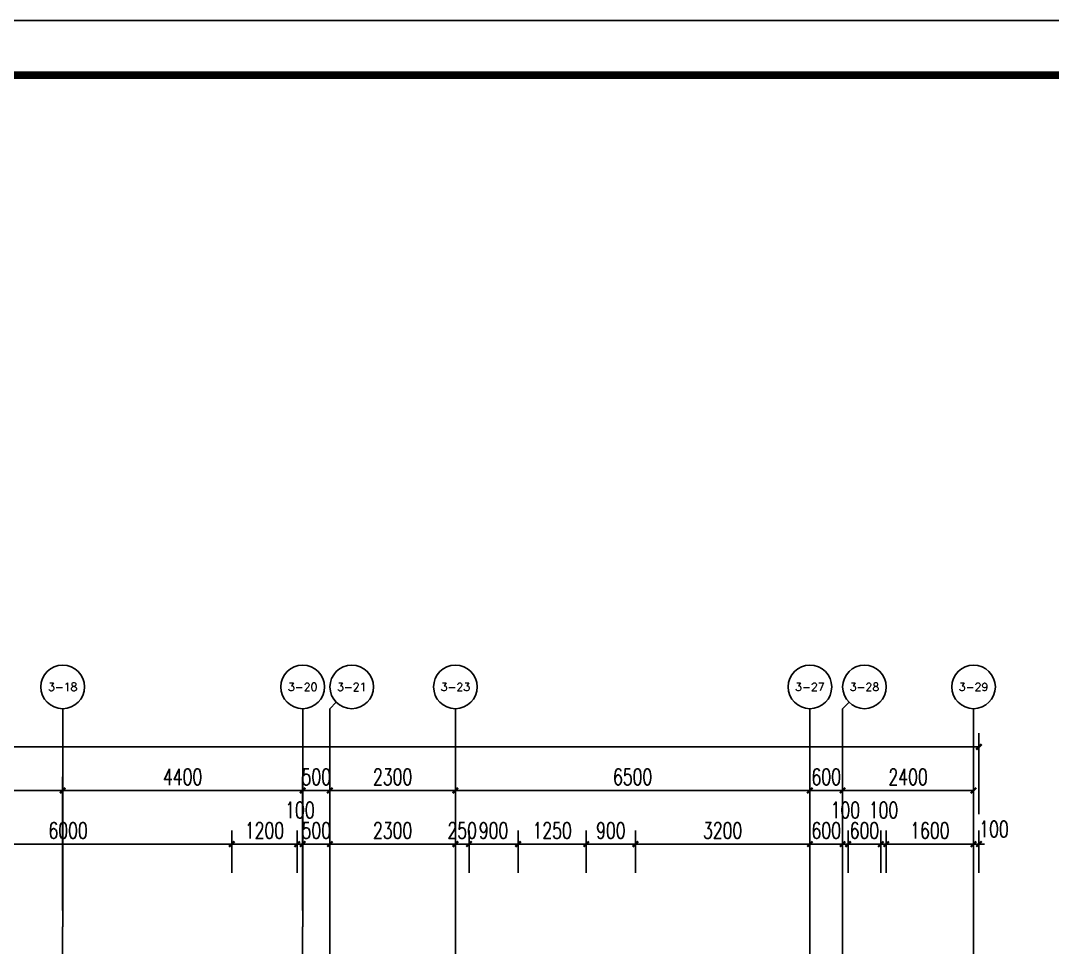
# Model space of a CAD drawing. Extents: x -59851 to 653804, y -249523 to 437614.
# Drawn here: x -13585 to 5331, y 89900 to 106895 of the extents above; entities that cross this region are included whole.
import ezdxf
from ezdxf.enums import TextEntityAlignment as Align

# ---------------------------------------------------------------- set-up
doc = ezdxf.new("R2010")
doc.units = 0
doc.header["$LTSCALE"] = 1000
doc.header["$MEASUREMENT"] = 0
for name, color, linetype in [('A-第三道尺寸线', 105, 'Continuous'), ('AXIS', 3, 'Continuous'), ('AXIS_TEXT', 7, 'Continuous'), ('DOTE', 16, 'Continuous'), ('LABEL_FIXBOX_PM', 7, 'Continuous'), ('LABEL_TXT_PM', 1, 'Continuous')]:
    doc.layers.add(name, color=color, linetype=linetype)
doc.styles.add('_TCH_AXIS', font='COMPLEX', dxfattribs={"bigfont": 'GBCBIG'})
doc.styles.add('_TCH_DIM_T3', font='SIMPLEX.shx', dxfattribs={"width": 0.705882, "bigfont": 'GBCBIG.shx'})
doc.styles.add('COMPLEX', font='COMPLEX')
doc.styles.add('LABEL_TXT_PM', font='pm_njadri_romans1.shx', dxfattribs={"width": 0.7, "bigfont": 'pm_njadri_hztxt.shx'})
doc.dimstyles.new('_TCH_ARCH&&100', dxfattribs={"dimtxt": 297.5, "dimasz": 100, "dimexe": 250, "dimexo": 300, "dimgap": 100, "dimtad": 1, "dimdec": 0, "dimzin": 0, "dimdsep": 46, "dimtxsty": '_TCH_DIM_T3', "dimblk": 'ARCHTICK', "dimcen": 0.09, "dimclrt": 7, "dimazin": 2, "dimtfac": 1, "dimtdec": 0, "dimtix": 1, "dimtmove": 2, "dimatfit": 3, "dimfxl": 0, "dimtolj": 1, "dimtzin": 0, "dimarcsym": 0})

# ---------------------------------------------------------------- blocks, each defined once
blk = doc.blocks.new('zhouxianssceng0329')
at = {"layer": 'DOTE'}
for p, q in [((-12814, 148798), (-12814, 156469)), ((-8414, 151898), (-8414, 156469)), ((-7914, 148798), (-7914, 156469)), ((-5614, 148798), (-5614, 156469)), ((886, 144298), (886, 156469)), ((1486, 147398), (1486, 156469)), ((3886, 132090), (3886, 156469))]:
    blk.add_line(p, q, dxfattribs=at)
blk = doc.blocks.new('PMSheet_A1_20150113_5-3892016032414355901')
at = {"layer": 'LABEL_FIXBOX_PM'}
blk.add_lwpolyline([(0, 594), (841, 594), (841, 0), (0, 0)], close=True, dxfattribs=at)
at = {"layer": 'LABEL_FIXBOX_PM', "const_width": 1.4}
blk.add_lwpolyline([(831, 584), (25, 584), (25, 10), (831, 10)], close=True, dxfattribs=at)
at = {"layer": 'LABEL_TXT_PM', "style": 'LABEL_TXT_PM'}
for tag, height, width, p in [('修改图应说明理由', 4.5, 0.7, (788.35, 468.8)), ('出图章签名', 4.5, 0.7, (759.46, 338.09)), ('建设单位_U01', 4.5, 0.7, (800.9, 212.14)), ('建设单位', 4.5, 0.7, (800.9, 210.2)), ('建设单位_D01', 4.5, 0.7, (800.9, 207.4)), ('项目名称_U01', 4.5, 0.7, (800.9, 200.42)), ('项目名称', 4.5, 0.7, (800.9, 198.19)), ('项目名称_D01', 4.5, 0.7, (800.9, 195.3)), ('设计编号', 4.5, 0.6, (780.76, 187.9)), ('分项号', 4.5, 0.6, (820.26, 188)), ('项目经理', 4.5, 0.7, (780.26, 172)), ('项目经理签名', 4.5, 0.7, (810.18, 172.26)), ('审定', 4.5, 0.7, (780.26, 163.9)), ('审定签名', 4.5, 0.7, (810.18, 164.16)), ('审核', 4.5, 0.7, (780.26, 156)), ('审核签名', 4.5, 0.7, (810.18, 156.26)), ('项目负责签名', 4.5, 0.7, (810.18, 148.26)), ('项目负责', 4.5, 0.7, (780.26, 148)), ('专业负责', 4.5, 0.7, (780.26, 140)), ('专业负责签名', 4.5, 0.7, (810.18, 140.26)), ('校对', 4.5, 0.7, (780.26, 131.9)), ('校对签名', 4.5, 0.7, (810.18, 132.16)), ('设计', 4.5, 0.7, (780.26, 124)), ('设计签名', 4.5, 0.7, (810.18, 124.26)), ('绘制签名', 4.5, 0.7, (810.18, 116.16)), ('绘制', 4.5, 0.7, (780.26, 115.9)), ('方案_01', 4.5, 0.7, (780.26, 95.9)), ('方案_01签名', 4.5, 0.7, (810.18, 96.16)), ('方案_02', 4.5, 0.7, (780.26, 87.9)), ('方案_02签名', 4.5, 0.7, (810.18, 88.16)), ('方案_03签名', 4.5, 0.7, (810.2, 80.16)), ('方案_03', 4.5, 0.7, (780.29, 79.9)), ('方案_04', 4.5, 0.7, (780.26, 71.9)), ('方案_04签名', 4.5, 0.7, (810.18, 72.16)), ('图名_U02', 4.5, 0.7, (790.5, 60.2)), ('图名_U01', 4.5, 0.7, (790.5, 54.2)), ('图名', 4.5, 0.7, (790.5, 47.96)), ('图名_D01', 4.5, 0.7, (790.5, 42.4)), ('图名_D02', 4.5, 0.7, (790.5, 37)), ('图号', 3.5, 0.7, (760.97, 20.95)), ('图档号', 3.5, 0.7, (781.1, 20.95)), ('日期', 3.5, 0.7, (801.07, 20.95)), ('版本号', 3.5, 0.7, (820.27, 20.95))]:
    blk.add_attdef(tag, text='', height=height, dxfattribs=dict(at, width=width)).set_placement(p, align=Align.CENTER)
blk = doc.blocks.new('_ArchTick')
at = {"color": 0, "linetype": 'ByBlock', "const_width": 0.4}
blk.add_lwpolyline([(-0.5, -0.5), (0.5, 0.5)], dxfattribs=at)
blk = doc.blocks.new('*D2637')
at = {"layer": 'A-第三道尺寸线', "color": 0, "lineweight": -2, "transparency": 16777216}
for p, q in [((-15714, 91267), (-15714, 92044)), ((-9714, 91267), (-9714, 92044)), ((-15714, 91794), (-9714, 91794))]:
    blk.add_line(p, q, dxfattribs=at)
at = {"layer": 'Defpoints', "color": 0, "transparency": 16777216}
for p in [(-9714, 91794), (-15714, 90967), (-9714, 90967)]:
    blk.add_point(p, dxfattribs=at)
at = {"layer": 'A-第三道尺寸线', "color": 0, "lineweight": -2, "transparency": 16777216, "xscale": 100, "yscale": 100, "zscale": 100, "rotation": 180}
blk.add_blockref('_ArchTick', (-15714, 91794), dxfattribs=at)
at = {"layer": 'A-第三道尺寸线', "color": 0, "lineweight": -2, "transparency": 16777216, "xscale": 100, "yscale": 100, "zscale": 100}
blk.add_blockref('_ArchTick', (-9714, 91794), dxfattribs=at)
at = {"layer": 'A-第三道尺寸线', "color": 7, "transparency": 16777216, "insert": (-12714, 92043), "char_height": 297.5, "attachment_point": 5, "style": '_TCH_DIM_T3'}
blk.add_mtext('\\A1;6000', dxfattribs=at)
blk = doc.blocks.new('*D2638')
at = {"layer": 'A-第三道尺寸线', "color": 0, "lineweight": -2, "transparency": 16777216}
for p, q in [((-9714, 91267), (-9714, 92044)), ((-8514, 91267), (-8514, 92044)), ((-9714, 91794), (-8514, 91794))]:
    blk.add_line(p, q, dxfattribs=at)
at = {"layer": 'Defpoints', "color": 0, "transparency": 16777216}
for p in [(-8514, 91794), (-9714, 90967), (-8514, 90967)]:
    blk.add_point(p, dxfattribs=at)
at = {"layer": 'A-第三道尺寸线', "color": 0, "lineweight": -2, "transparency": 16777216, "xscale": 100, "yscale": 100, "zscale": 100, "rotation": 180}
blk.add_blockref('_ArchTick', (-9714, 91794), dxfattribs=at)
at = {"layer": 'A-第三道尺寸线', "color": 0, "lineweight": -2, "transparency": 16777216, "xscale": 100, "yscale": 100, "zscale": 100}
blk.add_blockref('_ArchTick', (-8514, 91794), dxfattribs=at)
at = {"layer": 'A-第三道尺寸线', "color": 7, "transparency": 16777216, "insert": (-9114, 92043), "char_height": 297.5, "attachment_point": 5, "style": '_TCH_DIM_T3'}
blk.add_mtext('\\A1;1200', dxfattribs=at)
blk = doc.blocks.new('*D2639')
at = {"layer": 'A-第三道尺寸线', "color": 0, "lineweight": -2, "transparency": 16777216}
for p, q in [((-8514, 91267), (-8514, 92044)), ((-8414, 91267), (-8414, 92044)), ((-8514, 91794), (-8614, 91794)), ((-8514, 91794), (-8414, 91794)), ((-8414, 91794), (-8314, 91794))]:
    blk.add_line(p, q, dxfattribs=at)
at = {"layer": 'Defpoints', "color": 0, "transparency": 16777216}
for p in [(-8414, 91794), (-8514, 90967), (-8414, 90967)]:
    blk.add_point(p, dxfattribs=at)
at = {"layer": 'A-第三道尺寸线', "color": 0, "lineweight": -2, "transparency": 16777216, "xscale": 100, "yscale": 100, "zscale": 100}
blk.add_blockref('_ArchTick', (-8514, 91794), dxfattribs=at)
at = {"layer": 'A-第三道尺寸线', "color": 0, "lineweight": -2, "transparency": 16777216, "xscale": 100, "yscale": 100, "zscale": 100, "rotation": 180}
blk.add_blockref('_ArchTick', (-8414, 91794), dxfattribs=at)
at = {"layer": 'A-第三道尺寸线', "color": 7, "transparency": 16777216, "insert": (-8464, 92419), "char_height": 297.5, "attachment_point": 5, "style": '_TCH_DIM_T3'}
blk.add_mtext('\\A1;100', dxfattribs=at)
blk = doc.blocks.new('*D2640')
at = {"layer": 'A-第三道尺寸线', "color": 0, "lineweight": -2, "transparency": 16777216}
for p, q in [((-8414, 91267), (-8414, 92044)), ((-7914, 91267), (-7914, 92044)), ((-8414, 91794), (-8514, 91794)), ((-8414, 91794), (-7914, 91794)), ((-7914, 91794), (-7814, 91794))]:
    blk.add_line(p, q, dxfattribs=at)
at = {"layer": 'Defpoints', "color": 0, "transparency": 16777216}
for p in [(-7914, 91794), (-8414, 90967), (-7914, 90967)]:
    blk.add_point(p, dxfattribs=at)
at = {"layer": 'A-第三道尺寸线', "color": 0, "lineweight": -2, "transparency": 16777216, "xscale": 100, "yscale": 100, "zscale": 100}
blk.add_blockref('_ArchTick', (-8414, 91794), dxfattribs=at)
at = {"layer": 'A-第三道尺寸线', "color": 0, "lineweight": -2, "transparency": 16777216, "xscale": 100, "yscale": 100, "zscale": 100, "rotation": 180}
blk.add_blockref('_ArchTick', (-7914, 91794), dxfattribs=at)
at = {"layer": 'A-第三道尺寸线', "color": 7, "transparency": 16777216, "insert": (-8164, 92043), "char_height": 297.5, "attachment_point": 5, "style": '_TCH_DIM_T3'}
blk.add_mtext('\\A1;500', dxfattribs=at)
blk = doc.blocks.new('*D2641')
at = {"layer": 'A-第三道尺寸线', "color": 0, "lineweight": -2, "transparency": 16777216}
for p, q in [((-7914, 91267), (-7914, 92044)), ((-5614, 91267), (-5614, 92044)), ((-7914, 91794), (-5614, 91794))]:
    blk.add_line(p, q, dxfattribs=at)
at = {"layer": 'Defpoints', "color": 0, "transparency": 16777216}
for p in [(-5614, 91794), (-7914, 90967), (-5614, 90967)]:
    blk.add_point(p, dxfattribs=at)
at = {"layer": 'A-第三道尺寸线', "color": 0, "lineweight": -2, "transparency": 16777216, "xscale": 100, "yscale": 100, "zscale": 100, "rotation": 180}
blk.add_blockref('_ArchTick', (-7914, 91794), dxfattribs=at)
at = {"layer": 'A-第三道尺寸线', "color": 0, "lineweight": -2, "transparency": 16777216, "xscale": 100, "yscale": 100, "zscale": 100}
blk.add_blockref('_ArchTick', (-5614, 91794), dxfattribs=at)
at = {"layer": 'A-第三道尺寸线', "color": 7, "transparency": 16777216, "insert": (-6764, 92043), "char_height": 297.5, "attachment_point": 5, "style": '_TCH_DIM_T3'}
blk.add_mtext('\\A1;2300', dxfattribs=at)
blk = doc.blocks.new('*D2642')
at = {"layer": 'A-第三道尺寸线', "color": 0, "lineweight": -2, "transparency": 16777216}
for p, q in [((-5614, 91267), (-5614, 92044)), ((-5364, 91267), (-5364, 92044)), ((-5614, 91794), (-5714, 91794)), ((-5614, 91794), (-5364, 91794)), ((-5364, 91794), (-5264, 91794))]:
    blk.add_line(p, q, dxfattribs=at)
at = {"layer": 'Defpoints', "color": 0, "transparency": 16777216}
for p in [(-5364, 91794), (-5614, 90967), (-5364, 90967)]:
    blk.add_point(p, dxfattribs=at)
at = {"layer": 'A-第三道尺寸线', "color": 0, "lineweight": -2, "transparency": 16777216, "xscale": 100, "yscale": 100, "zscale": 100}
blk.add_blockref('_ArchTick', (-5614, 91794), dxfattribs=at)
at = {"layer": 'A-第三道尺寸线', "color": 0, "lineweight": -2, "transparency": 16777216, "xscale": 100, "yscale": 100, "zscale": 100, "rotation": 180}
blk.add_blockref('_ArchTick', (-5364, 91794), dxfattribs=at)
at = {"layer": 'A-第三道尺寸线', "color": 7, "transparency": 16777216, "insert": (-5489, 92043), "char_height": 297.5, "attachment_point": 5, "style": '_TCH_DIM_T3'}
blk.add_mtext('\\A1;250', dxfattribs=at)
blk = doc.blocks.new('*D2643')
at = {"layer": 'A-第三道尺寸线', "color": 0, "lineweight": -2, "transparency": 16777216}
for p, q in [((-5364, 91267), (-5364, 92044)), ((-4464, 91267), (-4464, 92044)), ((-5364, 91794), (-4464, 91794))]:
    blk.add_line(p, q, dxfattribs=at)
at = {"layer": 'Defpoints', "color": 0, "transparency": 16777216}
for p in [(-4464, 91794), (-5364, 90967), (-4464, 90967)]:
    blk.add_point(p, dxfattribs=at)
at = {"layer": 'A-第三道尺寸线', "color": 0, "lineweight": -2, "transparency": 16777216, "xscale": 100, "yscale": 100, "zscale": 100, "rotation": 180}
blk.add_blockref('_ArchTick', (-5364, 91794), dxfattribs=at)
at = {"layer": 'A-第三道尺寸线', "color": 0, "lineweight": -2, "transparency": 16777216, "xscale": 100, "yscale": 100, "zscale": 100}
blk.add_blockref('_ArchTick', (-4464, 91794), dxfattribs=at)
at = {"layer": 'A-第三道尺寸线', "color": 7, "transparency": 16777216, "insert": (-4914, 92043), "char_height": 297.5, "attachment_point": 5, "style": '_TCH_DIM_T3'}
blk.add_mtext('\\A1;900', dxfattribs=at)
blk = doc.blocks.new('*D2644')
at = {"layer": 'A-第三道尺寸线', "color": 0, "lineweight": -2, "transparency": 16777216}
for p, q in [((-4464, 91267), (-4464, 92044)), ((-3214, 91267), (-3214, 92044)), ((-4464, 91794), (-3214, 91794))]:
    blk.add_line(p, q, dxfattribs=at)
at = {"layer": 'Defpoints', "color": 0, "transparency": 16777216}
for p in [(-3214, 91794), (-4464, 90967), (-3214, 90967)]:
    blk.add_point(p, dxfattribs=at)
at = {"layer": 'A-第三道尺寸线', "color": 0, "lineweight": -2, "transparency": 16777216, "xscale": 100, "yscale": 100, "zscale": 100, "rotation": 180}
blk.add_blockref('_ArchTick', (-4464, 91794), dxfattribs=at)
at = {"layer": 'A-第三道尺寸线', "color": 0, "lineweight": -2, "transparency": 16777216, "xscale": 100, "yscale": 100, "zscale": 100}
blk.add_blockref('_ArchTick', (-3214, 91794), dxfattribs=at)
at = {"layer": 'A-第三道尺寸线', "color": 7, "transparency": 16777216, "insert": (-3839, 92043), "char_height": 297.5, "attachment_point": 5, "style": '_TCH_DIM_T3'}
blk.add_mtext('\\A1;1250', dxfattribs=at)
blk = doc.blocks.new('*D2645')
at = {"layer": 'A-第三道尺寸线', "color": 0, "lineweight": -2, "transparency": 16777216}
for p, q in [((-3214, 91267), (-3214, 92044)), ((-2314, 91267), (-2314, 92044)), ((-3214, 91794), (-2314, 91794))]:
    blk.add_line(p, q, dxfattribs=at)
at = {"layer": 'Defpoints', "color": 0, "transparency": 16777216}
for p in [(-2314, 91794), (-3214, 90967), (-2314, 90967)]:
    blk.add_point(p, dxfattribs=at)
at = {"layer": 'A-第三道尺寸线', "color": 0, "lineweight": -2, "transparency": 16777216, "xscale": 100, "yscale": 100, "zscale": 100, "rotation": 180}
blk.add_blockref('_ArchTick', (-3214, 91794), dxfattribs=at)
at = {"layer": 'A-第三道尺寸线', "color": 0, "lineweight": -2, "transparency": 16777216, "xscale": 100, "yscale": 100, "zscale": 100}
blk.add_blockref('_ArchTick', (-2314, 91794), dxfattribs=at)
at = {"layer": 'A-第三道尺寸线', "color": 7, "transparency": 16777216, "insert": (-2764, 92043), "char_height": 297.5, "attachment_point": 5, "style": '_TCH_DIM_T3'}
blk.add_mtext('\\A1;900', dxfattribs=at)
blk = doc.blocks.new('*D2646')
at = {"layer": 'A-第三道尺寸线', "color": 0, "lineweight": -2, "transparency": 16777216}
for p, q in [((-2314, 91267), (-2314, 92044)), ((886, 91267), (886, 92044)), ((-2314, 91794), (886, 91794))]:
    blk.add_line(p, q, dxfattribs=at)
at = {"layer": 'Defpoints', "color": 0, "transparency": 16777216}
for p in [(886, 91794), (-2314, 90967), (886, 90967)]:
    blk.add_point(p, dxfattribs=at)
at = {"layer": 'A-第三道尺寸线', "color": 0, "lineweight": -2, "transparency": 16777216, "xscale": 100, "yscale": 100, "zscale": 100, "rotation": 180}
blk.add_blockref('_ArchTick', (-2314, 91794), dxfattribs=at)
at = {"layer": 'A-第三道尺寸线', "color": 0, "lineweight": -2, "transparency": 16777216, "xscale": 100, "yscale": 100, "zscale": 100}
blk.add_blockref('_ArchTick', (886, 91794), dxfattribs=at)
at = {"layer": 'A-第三道尺寸线', "color": 7, "transparency": 16777216, "insert": (-714, 92043), "char_height": 297.5, "attachment_point": 5, "style": '_TCH_DIM_T3'}
blk.add_mtext('\\A1;3200', dxfattribs=at)
blk = doc.blocks.new('*D2647')
at = {"layer": 'A-第三道尺寸线', "color": 0, "lineweight": -2, "transparency": 16777216}
for p, q in [((886, 91267), (886, 92044)), ((1486, 91267), (1486, 92044)), ((886, 91794), (786, 91794)), ((886, 91794), (1486, 91794)), ((1486, 91794), (1586, 91794))]:
    blk.add_line(p, q, dxfattribs=at)
at = {"layer": 'Defpoints', "color": 0, "transparency": 16777216}
for p in [(1486, 91794), (886, 90967), (1486, 90967)]:
    blk.add_point(p, dxfattribs=at)
at = {"layer": 'A-第三道尺寸线', "color": 0, "lineweight": -2, "transparency": 16777216, "xscale": 100, "yscale": 100, "zscale": 100}
blk.add_blockref('_ArchTick', (886, 91794), dxfattribs=at)
at = {"layer": 'A-第三道尺寸线', "color": 0, "lineweight": -2, "transparency": 16777216, "xscale": 100, "yscale": 100, "zscale": 100, "rotation": 180}
blk.add_blockref('_ArchTick', (1486, 91794), dxfattribs=at)
at = {"layer": 'A-第三道尺寸线', "color": 7, "transparency": 16777216, "insert": (1186, 92043), "char_height": 297.5, "attachment_point": 5, "style": '_TCH_DIM_T3'}
blk.add_mtext('\\A1;600', dxfattribs=at)
blk = doc.blocks.new('*D2648')
at = {"layer": 'A-第三道尺寸线', "color": 0, "lineweight": -2, "transparency": 16777216}
for p, q in [((1486, 91267), (1486, 92044)), ((1586, 91267), (1586, 92044)), ((1486, 91794), (1386, 91794)), ((1486, 91794), (1586, 91794)), ((1586, 91794), (1686, 91794))]:
    blk.add_line(p, q, dxfattribs=at)
at = {"layer": 'Defpoints', "color": 0, "transparency": 16777216}
for p in [(1586, 91794), (1486, 90967), (1586, 90967)]:
    blk.add_point(p, dxfattribs=at)
at = {"layer": 'A-第三道尺寸线', "color": 0, "lineweight": -2, "transparency": 16777216, "xscale": 100, "yscale": 100, "zscale": 100}
blk.add_blockref('_ArchTick', (1486, 91794), dxfattribs=at)
at = {"layer": 'A-第三道尺寸线', "color": 0, "lineweight": -2, "transparency": 16777216, "xscale": 100, "yscale": 100, "zscale": 100, "rotation": 180}
blk.add_blockref('_ArchTick', (1586, 91794), dxfattribs=at)
at = {"layer": 'A-第三道尺寸线', "color": 7, "transparency": 16777216, "insert": (1536, 92419), "char_height": 297.5, "attachment_point": 5, "style": '_TCH_DIM_T3'}
blk.add_mtext('\\A1;100', dxfattribs=at)
blk = doc.blocks.new('*D2649')
at = {"layer": 'A-第三道尺寸线', "color": 0, "lineweight": -2, "transparency": 16777216}
for p, q in [((1586, 91267), (1586, 92044)), ((2186, 91267), (2186, 92044)), ((1586, 91794), (1486, 91794)), ((1586, 91794), (2186, 91794)), ((2186, 91794), (2286, 91794))]:
    blk.add_line(p, q, dxfattribs=at)
at = {"layer": 'Defpoints', "color": 0, "transparency": 16777216}
for p in [(2186, 91794), (1586, 90967), (2186, 90967)]:
    blk.add_point(p, dxfattribs=at)
at = {"layer": 'A-第三道尺寸线', "color": 0, "lineweight": -2, "transparency": 16777216, "xscale": 100, "yscale": 100, "zscale": 100}
blk.add_blockref('_ArchTick', (1586, 91794), dxfattribs=at)
at = {"layer": 'A-第三道尺寸线', "color": 0, "lineweight": -2, "transparency": 16777216, "xscale": 100, "yscale": 100, "zscale": 100, "rotation": 180}
blk.add_blockref('_ArchTick', (2186, 91794), dxfattribs=at)
at = {"layer": 'A-第三道尺寸线', "color": 7, "transparency": 16777216, "insert": (1886, 92043), "char_height": 297.5, "attachment_point": 5, "style": '_TCH_DIM_T3'}
blk.add_mtext('\\A1;600', dxfattribs=at)
blk = doc.blocks.new('*D2650')
at = {"layer": 'A-第三道尺寸线', "color": 0, "lineweight": -2, "transparency": 16777216}
for p, q in [((2186, 91267), (2186, 92044)), ((2286, 91267), (2286, 92044)), ((2186, 91794), (2086, 91794)), ((2186, 91794), (2286, 91794)), ((2286, 91794), (2386, 91794))]:
    blk.add_line(p, q, dxfattribs=at)
at = {"layer": 'Defpoints', "color": 0, "transparency": 16777216}
for p in [(2286, 91794), (2186, 90967), (2286, 90967)]:
    blk.add_point(p, dxfattribs=at)
at = {"layer": 'A-第三道尺寸线', "color": 0, "lineweight": -2, "transparency": 16777216, "xscale": 100, "yscale": 100, "zscale": 100}
blk.add_blockref('_ArchTick', (2186, 91794), dxfattribs=at)
at = {"layer": 'A-第三道尺寸线', "color": 0, "lineweight": -2, "transparency": 16777216, "xscale": 100, "yscale": 100, "zscale": 100, "rotation": 180}
blk.add_blockref('_ArchTick', (2286, 91794), dxfattribs=at)
at = {"layer": 'A-第三道尺寸线', "color": 7, "transparency": 16777216, "insert": (2236, 92419), "char_height": 297.5, "attachment_point": 5, "style": '_TCH_DIM_T3'}
blk.add_mtext('\\A1;100', dxfattribs=at)
blk = doc.blocks.new('*D2651')
at = {"layer": 'A-第三道尺寸线', "color": 0, "lineweight": -2, "transparency": 16777216}
for p, q in [((2286, 91267), (2286, 92044)), ((3886, 91267), (3886, 92044)), ((2286, 91794), (3886, 91794))]:
    blk.add_line(p, q, dxfattribs=at)
at = {"layer": 'Defpoints', "color": 0, "transparency": 16777216}
for p in [(3886, 91794), (2286, 90967), (3886, 90967)]:
    blk.add_point(p, dxfattribs=at)
at = {"layer": 'A-第三道尺寸线', "color": 0, "lineweight": -2, "transparency": 16777216, "xscale": 100, "yscale": 100, "zscale": 100, "rotation": 180}
blk.add_blockref('_ArchTick', (2286, 91794), dxfattribs=at)
at = {"layer": 'A-第三道尺寸线', "color": 0, "lineweight": -2, "transparency": 16777216, "xscale": 100, "yscale": 100, "zscale": 100}
blk.add_blockref('_ArchTick', (3886, 91794), dxfattribs=at)
at = {"layer": 'A-第三道尺寸线', "color": 7, "transparency": 16777216, "insert": (3086, 92043), "char_height": 297.5, "attachment_point": 5, "style": '_TCH_DIM_T3'}
blk.add_mtext('\\A1;1600', dxfattribs=at)
blk = doc.blocks.new('*D2652')
at = {"layer": 'A-第三道尺寸线', "color": 0, "lineweight": -2, "transparency": 16777216}
for p, q in [((3886, 91267), (3886, 92044)), ((3986, 91267), (3986, 92044)), ((3886, 91794), (3786, 91794)), ((3886, 91794), (3986, 91794)), ((3986, 91794), (4086, 91794))]:
    blk.add_line(p, q, dxfattribs=at)
at = {"layer": 'Defpoints', "color": 0, "transparency": 16777216}
for p in [(3986, 91794), (3886, 90967), (3986, 90967)]:
    blk.add_point(p, dxfattribs=at)
at = {"layer": 'A-第三道尺寸线', "color": 0, "lineweight": -2, "transparency": 16777216, "xscale": 100, "yscale": 100, "zscale": 100}
blk.add_blockref('_ArchTick', (3886, 91794), dxfattribs=at)
at = {"layer": 'A-第三道尺寸线', "color": 0, "lineweight": -2, "transparency": 16777216, "xscale": 100, "yscale": 100, "zscale": 100, "rotation": 180}
blk.add_blockref('_ArchTick', (3986, 91794), dxfattribs=at)
at = {"layer": 'A-第三道尺寸线', "color": 7, "transparency": 16777216, "insert": (4261, 92069), "char_height": 297.5, "attachment_point": 5, "style": '_TCH_DIM_T3'}
blk.add_mtext('\\A1;100', dxfattribs=at)
blk = doc.blocks.new('*D2920')
at = {"layer": 'AXIS', "color": 0, "lineweight": -2, "transparency": 16777216}
for p, q in [((-17714, 90577), (-17714, 93027)), ((-12814, 90577), (-12814, 93027)), ((-17714, 92777), (-12814, 92777))]:
    blk.add_line(p, q, dxfattribs=at)
at = {"layer": 'Defpoints', "color": 0, "transparency": 16777216}
for p in [(-12814, 92777), (-17714, 90277), (-12814, 90277)]:
    blk.add_point(p, dxfattribs=at)
at = {"layer": 'AXIS', "color": 0, "lineweight": -2, "transparency": 16777216, "xscale": 100, "yscale": 100, "zscale": 100, "rotation": 180}
blk.add_blockref('_ArchTick', (-17714, 92777), dxfattribs=at)
at = {"layer": 'AXIS', "color": 0, "lineweight": -2, "transparency": 16777216, "xscale": 100, "yscale": 100, "zscale": 100}
blk.add_blockref('_ArchTick', (-12814, 92777), dxfattribs=at)
at = {"layer": 'AXIS', "color": 7, "transparency": 16777216, "insert": (-15264, 93026), "char_height": 297.5, "attachment_point": 5, "style": '_TCH_DIM_T3'}
blk.add_mtext('\\A1;4900', dxfattribs=at)
blk = doc.blocks.new('*D2921')
at = {"layer": 'AXIS', "color": 0, "lineweight": -2, "transparency": 16777216}
for p, q in [((-12814, 90577), (-12814, 93027)), ((-8414, 90577), (-8414, 93027)), ((-12814, 92777), (-8414, 92777))]:
    blk.add_line(p, q, dxfattribs=at)
at = {"layer": 'Defpoints', "color": 0, "transparency": 16777216}
for p in [(-8414, 92777), (-12814, 90277), (-8414, 90277)]:
    blk.add_point(p, dxfattribs=at)
at = {"layer": 'AXIS', "color": 0, "lineweight": -2, "transparency": 16777216, "xscale": 100, "yscale": 100, "zscale": 100, "rotation": 180}
blk.add_blockref('_ArchTick', (-12814, 92777), dxfattribs=at)
at = {"layer": 'AXIS', "color": 0, "lineweight": -2, "transparency": 16777216, "xscale": 100, "yscale": 100, "zscale": 100}
blk.add_blockref('_ArchTick', (-8414, 92777), dxfattribs=at)
at = {"layer": 'AXIS', "color": 7, "transparency": 16777216, "insert": (-10614, 93026), "char_height": 297.5, "attachment_point": 5, "style": '_TCH_DIM_T3'}
blk.add_mtext('\\A1;4400', dxfattribs=at)
blk = doc.blocks.new('*D2922')
at = {"layer": 'AXIS', "color": 0, "lineweight": -2, "transparency": 16777216}
for p, q in [((-8414, 90577), (-8414, 93027)), ((-7914, 90577), (-7914, 93027)), ((-8414, 92777), (-8514, 92777)), ((-8414, 92777), (-7914, 92777)), ((-7914, 92777), (-7814, 92777))]:
    blk.add_line(p, q, dxfattribs=at)
at = {"layer": 'Defpoints', "color": 0, "transparency": 16777216}
for p in [(-7914, 92777), (-8414, 90277), (-7914, 90277)]:
    blk.add_point(p, dxfattribs=at)
at = {"layer": 'AXIS', "color": 0, "lineweight": -2, "transparency": 16777216, "xscale": 100, "yscale": 100, "zscale": 100}
blk.add_blockref('_ArchTick', (-8414, 92777), dxfattribs=at)
at = {"layer": 'AXIS', "color": 0, "lineweight": -2, "transparency": 16777216, "xscale": 100, "yscale": 100, "zscale": 100, "rotation": 180}
blk.add_blockref('_ArchTick', (-7914, 92777), dxfattribs=at)
at = {"layer": 'AXIS', "color": 7, "transparency": 16777216, "insert": (-8164, 93026), "char_height": 297.5, "attachment_point": 5, "style": '_TCH_DIM_T3'}
blk.add_mtext('\\A1;500', dxfattribs=at)
blk = doc.blocks.new('*D2923')
at = {"layer": 'AXIS', "color": 0, "lineweight": -2, "transparency": 16777216}
for p, q in [((-7914, 90577), (-7914, 93027)), ((-5614, 90577), (-5614, 93027)), ((-7914, 92777), (-5614, 92777))]:
    blk.add_line(p, q, dxfattribs=at)
at = {"layer": 'Defpoints', "color": 0, "transparency": 16777216}
for p in [(-5614, 92777), (-7914, 90277), (-5614, 90277)]:
    blk.add_point(p, dxfattribs=at)
at = {"layer": 'AXIS', "color": 0, "lineweight": -2, "transparency": 16777216, "xscale": 100, "yscale": 100, "zscale": 100, "rotation": 180}
blk.add_blockref('_ArchTick', (-7914, 92777), dxfattribs=at)
at = {"layer": 'AXIS', "color": 0, "lineweight": -2, "transparency": 16777216, "xscale": 100, "yscale": 100, "zscale": 100}
blk.add_blockref('_ArchTick', (-5614, 92777), dxfattribs=at)
at = {"layer": 'AXIS', "color": 7, "transparency": 16777216, "insert": (-6764, 93026), "char_height": 297.5, "attachment_point": 5, "style": '_TCH_DIM_T3'}
blk.add_mtext('\\A1;2300', dxfattribs=at)
blk = doc.blocks.new('*D2924')
at = {"layer": 'AXIS', "color": 0, "lineweight": -2, "transparency": 16777216}
for p, q in [((-5614, 90577), (-5614, 93027)), ((886, 90577), (886, 93027)), ((-5614, 92777), (886, 92777))]:
    blk.add_line(p, q, dxfattribs=at)
at = {"layer": 'Defpoints', "color": 0, "transparency": 16777216}
for p in [(886, 92777), (-5614, 90277), (886, 90277)]:
    blk.add_point(p, dxfattribs=at)
at = {"layer": 'AXIS', "color": 0, "lineweight": -2, "transparency": 16777216, "xscale": 100, "yscale": 100, "zscale": 100, "rotation": 180}
blk.add_blockref('_ArchTick', (-5614, 92777), dxfattribs=at)
at = {"layer": 'AXIS', "color": 0, "lineweight": -2, "transparency": 16777216, "xscale": 100, "yscale": 100, "zscale": 100}
blk.add_blockref('_ArchTick', (886, 92777), dxfattribs=at)
at = {"layer": 'AXIS', "color": 7, "transparency": 16777216, "insert": (-2364, 93026), "char_height": 297.5, "attachment_point": 5, "style": '_TCH_DIM_T3'}
blk.add_mtext('\\A1;6500', dxfattribs=at)
blk = doc.blocks.new('*D2925')
at = {"layer": 'AXIS', "color": 0, "lineweight": -2, "transparency": 16777216}
for p, q in [((886, 90577), (886, 93027)), ((1486, 90577), (1486, 93027)), ((886, 92777), (786, 92777)), ((886, 92777), (1486, 92777)), ((1486, 92777), (1586, 92777))]:
    blk.add_line(p, q, dxfattribs=at)
at = {"layer": 'Defpoints', "color": 0, "transparency": 16777216}
for p in [(1486, 92777), (886, 90277), (1486, 90277)]:
    blk.add_point(p, dxfattribs=at)
at = {"layer": 'AXIS', "color": 0, "lineweight": -2, "transparency": 16777216, "xscale": 100, "yscale": 100, "zscale": 100}
blk.add_blockref('_ArchTick', (886, 92777), dxfattribs=at)
at = {"layer": 'AXIS', "color": 0, "lineweight": -2, "transparency": 16777216, "xscale": 100, "yscale": 100, "zscale": 100, "rotation": 180}
blk.add_blockref('_ArchTick', (1486, 92777), dxfattribs=at)
at = {"layer": 'AXIS', "color": 7, "transparency": 16777216, "insert": (1186, 93026), "char_height": 297.5, "attachment_point": 5, "style": '_TCH_DIM_T3'}
blk.add_mtext('\\A1;600', dxfattribs=at)
blk = doc.blocks.new('*D2926')
at = {"layer": 'AXIS', "color": 0, "lineweight": -2, "transparency": 16777216}
for p, q in [((1486, 90577), (1486, 93027)), ((3886, 90577), (3886, 93027)), ((1486, 92777), (3886, 92777))]:
    blk.add_line(p, q, dxfattribs=at)
at = {"layer": 'Defpoints', "color": 0, "transparency": 16777216}
for p in [(3886, 92777), (1486, 90277), (3886, 90277)]:
    blk.add_point(p, dxfattribs=at)
at = {"layer": 'AXIS', "color": 0, "lineweight": -2, "transparency": 16777216, "xscale": 100, "yscale": 100, "zscale": 100, "rotation": 180}
blk.add_blockref('_ArchTick', (1486, 92777), dxfattribs=at)
at = {"layer": 'AXIS', "color": 0, "lineweight": -2, "transparency": 16777216, "xscale": 100, "yscale": 100, "zscale": 100}
blk.add_blockref('_ArchTick', (3886, 92777), dxfattribs=at)
at = {"layer": 'AXIS', "color": 7, "transparency": 16777216, "insert": (2686, 93026), "char_height": 297.5, "attachment_point": 5, "style": '_TCH_DIM_T3'}
blk.add_mtext('\\A1;2400', dxfattribs=at)
blk = doc.blocks.new('*D2927')
at = {"layer": 'AXIS', "color": 0, "lineweight": -2, "transparency": 16777216}
for p, q in [((-44214, 92344), (-44214, 93827)), ((3986, 92344), (3986, 93827)), ((-44214, 93577), (3986, 93577))]:
    blk.add_line(p, q, dxfattribs=at)
at = {"layer": 'Defpoints', "color": 0, "transparency": 16777216}
for p in [(3986, 93577), (-44214, 92044), (3986, 92044)]:
    blk.add_point(p, dxfattribs=at)
at = {"layer": 'AXIS', "color": 0, "lineweight": -2, "transparency": 16777216, "xscale": 100, "yscale": 100, "zscale": 100, "rotation": 180}
blk.add_blockref('_ArchTick', (-44214, 93577), dxfattribs=at)
at = {"layer": 'AXIS', "color": 0, "lineweight": -2, "transparency": 16777216, "xscale": 100, "yscale": 100, "zscale": 100}
blk.add_blockref('_ArchTick', (3986, 93577), dxfattribs=at)
at = {"layer": 'AXIS', "color": 7, "transparency": 16777216, "insert": (-20114, 93826), "char_height": 297.5, "attachment_point": 5, "style": '_TCH_DIM_T3'}
blk.add_mtext('\\A1;48200', dxfattribs=at)
blk = doc.blocks.new('_AXISO')
blk.add_circle((0, 0), 0.5)
at = {"layer": 'AXIS_TEXT', "style": 'COMPLEX', "width": 1.041667}
blk.add_attdef('A', text='', height=0.56, dxfattribs=at).set_placement((-0.25, -0.28), (0.25, -0.28), align=Align.FIT)

msp = doc.modelspace()

# ---------------------------------------------------------------- linework, layer by layer
at = {"layer": 'AXIS'}
for p, q in [((-7796.6, 94394), (-7913.7, 94276.9)), ((1603.4, 94394), (1486.3, 94276.9)), ((-12813.7, 90276.9), (-12813.7, 94276.9)), ((-8413.7, 90276.9), (-8413.7, 94276.9)), ((-7913.7, 90276.9), (-7913.7, 94276.9)), ((-5613.7, 90276.9), (-5613.7, 94276.9)), ((886.3, 90276.9), (886.3, 94276.9)), ((1486.3, 90276.9), (1486.3, 94276.9)), ((3886.3, 90276.9), (3886.3, 94276.9))]:
    msp.add_line(p, q, dxfattribs=at)

# ---------------------------------------------------------------- block references
at = {"xscale": 100, "yscale": 100, "zscale": 100}
msp.add_blockref('PMSheet_A1_20150113_5-3892016032414355901', (-59833.4, 47494.6), dxfattribs=at)
msp.add_blockref('zhouxianssceng0329', (0, -66192.5))
at = {"layer": 'AXIS'}
ref = msp.add_blockref('_AXISO', (-12813.7, 94676.9), dxfattribs=dict(at, xscale=800, yscale=800, zscale=800))
ref.add_attrib('A', '3-18', dxfattribs={"layer": 'AXIS_TEXT', "height": 152.88, "style": '_TCH_AXIS'}).set_placement((-13083.1, 94600.4), (-12544.4, 94600.4), align=Align.FIT)
ref = msp.add_blockref('_AXISO', (-8413.7, 94676.9), dxfattribs=dict(at, xscale=800, yscale=800, zscale=800))
ref.add_attrib('A', '3-20', dxfattribs={"layer": 'AXIS_TEXT', "height": 143.86, "style": '_TCH_AXIS'}).set_placement((-8684.3, 94605), (-8143.1, 94605), align=Align.FIT)
ref = msp.add_blockref('_AXISO', (-7513.7, 94676.9), dxfattribs=dict(at, xscale=800, yscale=800, zscale=800))
ref.add_attrib('A', '3-21', dxfattribs={"layer": 'AXIS_TEXT', "height": 152.88, "style": '_TCH_AXIS'}).set_placement((-7783.1, 94600.4), (-7244.4, 94600.4), align=Align.FIT)
ref = msp.add_blockref('_AXISO', (-5613.7, 94676.9), dxfattribs=dict(at, xscale=800, yscale=800, zscale=800))
ref.add_attrib('A', '3-23', dxfattribs={"layer": 'AXIS_TEXT', "height": 143.86, "style": '_TCH_AXIS'}).set_placement((-5884.3, 94605), (-5343.1, 94605), align=Align.FIT)
ref = msp.add_blockref('_AXISO', (886.3, 94676.9), dxfattribs=dict(at, xscale=800, yscale=800, zscale=800))
ref.add_attrib('A', '3-27', dxfattribs={"layer": 'AXIS_TEXT', "height": 143.86, "style": '_TCH_AXIS'}).set_placement((615.7, 94605), (1156.9, 94605), align=Align.FIT)
ref = msp.add_blockref('_AXISO', (1886.3, 94676.9), dxfattribs=dict(at, xscale=800, yscale=800, zscale=800))
ref.add_attrib('A', '3-28', dxfattribs={"layer": 'AXIS_TEXT', "height": 143.86, "style": '_TCH_AXIS'}).set_placement((1615.7, 94605), (2156.9, 94605), align=Align.FIT)
ref = msp.add_blockref('_AXISO', (3886.3, 94676.9), dxfattribs=dict(at, xscale=800, yscale=800, zscale=800))
ref.add_attrib('A', '3-29', dxfattribs={"layer": 'AXIS_TEXT', "height": 143.86, "style": '_TCH_AXIS'}).set_placement((3615.7, 94605), (4156.9, 94605), align=Align.FIT)

# ---------------------------------------------------------------- dimensions: what is measured, and where the dimension line sits
at = {"layer": 'A-第三道尺寸线'}
for base, p1, p2, picture, middle in [((-8413.7, 91794.1), (-8513.7, 90966.9), (-8413.7, 90966.9), '*D2639', (-8463.7, 92419.1)), ((1586.3, 91794.1), (1486.3, 90966.9), (1586.3, 90966.9), '*D2648', (1536.3, 92419.1)), ((2286.3, 91794.1), (2186.3, 90966.9), (2286.3, 90966.9), '*D2650', (2236.3, 92419.1)), ((3986.3, 91794.1), (3886.3, 90966.9), (3986.3, 90966.9), '*D2652', (4261.3, 92069.1))]:
    dim = msp.add_linear_dim(base=base, p1=p1, p2=p2, angle=0, dimstyle='_TCH_ARCH&&100', dxfattribs=at)
    dim.commit()
    dim.dimension.update_dxf_attribs({"geometry": picture, "text_midpoint": middle, "dimtype": 161})
for p1, p2, picture, middle in [((-15713.7, 90966.9), (-9713.7, 90966.9), '*D2637', (-12713.7, 92042.8)), ((-9713.7, 90966.9), (-8513.7, 90966.9), '*D2638', (-9113.7, 92042.8)), ((-8413.7, 90966.9), (-7913.7, 90966.9), '*D2640', (-8163.7, 92042.8)), ((-7913.7, 90966.9), (-5613.7, 90966.9), '*D2641', (-6763.7, 92042.8)), ((-5613.7, 90966.9), (-5363.7, 90966.9), '*D2642', (-5488.7, 92042.8)), ((-5363.7, 90966.9), (-4463.7, 90966.9), '*D2643', (-4913.7, 92042.8)), ((-4463.7, 90966.9), (-3213.7, 90966.9), '*D2644', (-3838.7, 92042.8)), ((-3213.7, 90966.9), (-2313.7, 90966.9), '*D2645', (-2763.7, 92042.8)), ((-2313.7, 90966.9), (886.3, 90966.9), '*D2646', (-713.7, 92042.8)), ((886.3, 90966.9), (1486.3, 90966.9), '*D2647', (1186.3, 92042.8)), ((1586.3, 90966.9), (2186.3, 90966.9), '*D2649', (1886.3, 92042.8)), ((2286.3, 90966.9), (3886.3, 90966.9), '*D2651', (3086.3, 92042.8))]:
    dim = msp.add_aligned_dim(p1=p1, p2=p2, distance=827.2, dimstyle='_TCH_ARCH&&100', dxfattribs=at)
    dim.commit()
    dim.dimension.update_dxf_attribs({"geometry": picture, "text_midpoint": middle})
at = {"layer": 'AXIS'}
for p1, p2, distance, picture, middle in [((-44213.7, 92044.1), (3986.3, 92044.1), 1532.8, '*D2927', (-20113.7, 93825.6)), ((-17713.7, 90276.9), (-12813.7, 90276.9), 2500, '*D2920', (-15263.7, 93025.6)), ((-12813.7, 90276.9), (-8413.7, 90276.9), 2500, '*D2921', (-10613.7, 93025.6)), ((-8413.7, 90276.9), (-7913.7, 90276.9), 2500, '*D2922', (-8163.7, 93025.6)), ((-7913.7, 90276.9), (-5613.7, 90276.9), 2500, '*D2923', (-6763.7, 93025.6)), ((-5613.7, 90276.9), (886.3, 90276.9), 2500, '*D2924', (-2363.7, 93025.6)), ((886.3, 90276.9), (1486.3, 90276.9), 2500, '*D2925', (1186.3, 93025.6)), ((1486.3, 90276.9), (3886.3, 90276.9), 2500, '*D2926', (2686.3, 93025.6))]:
    dim = msp.add_aligned_dim(p1=p1, p2=p2, distance=distance, dimstyle='_TCH_ARCH&&100', dxfattribs=at)
    dim.commit()
    dim.dimension.update_dxf_attribs({"geometry": picture, "text_midpoint": middle})

doc.saveas('drawing.dxf')
